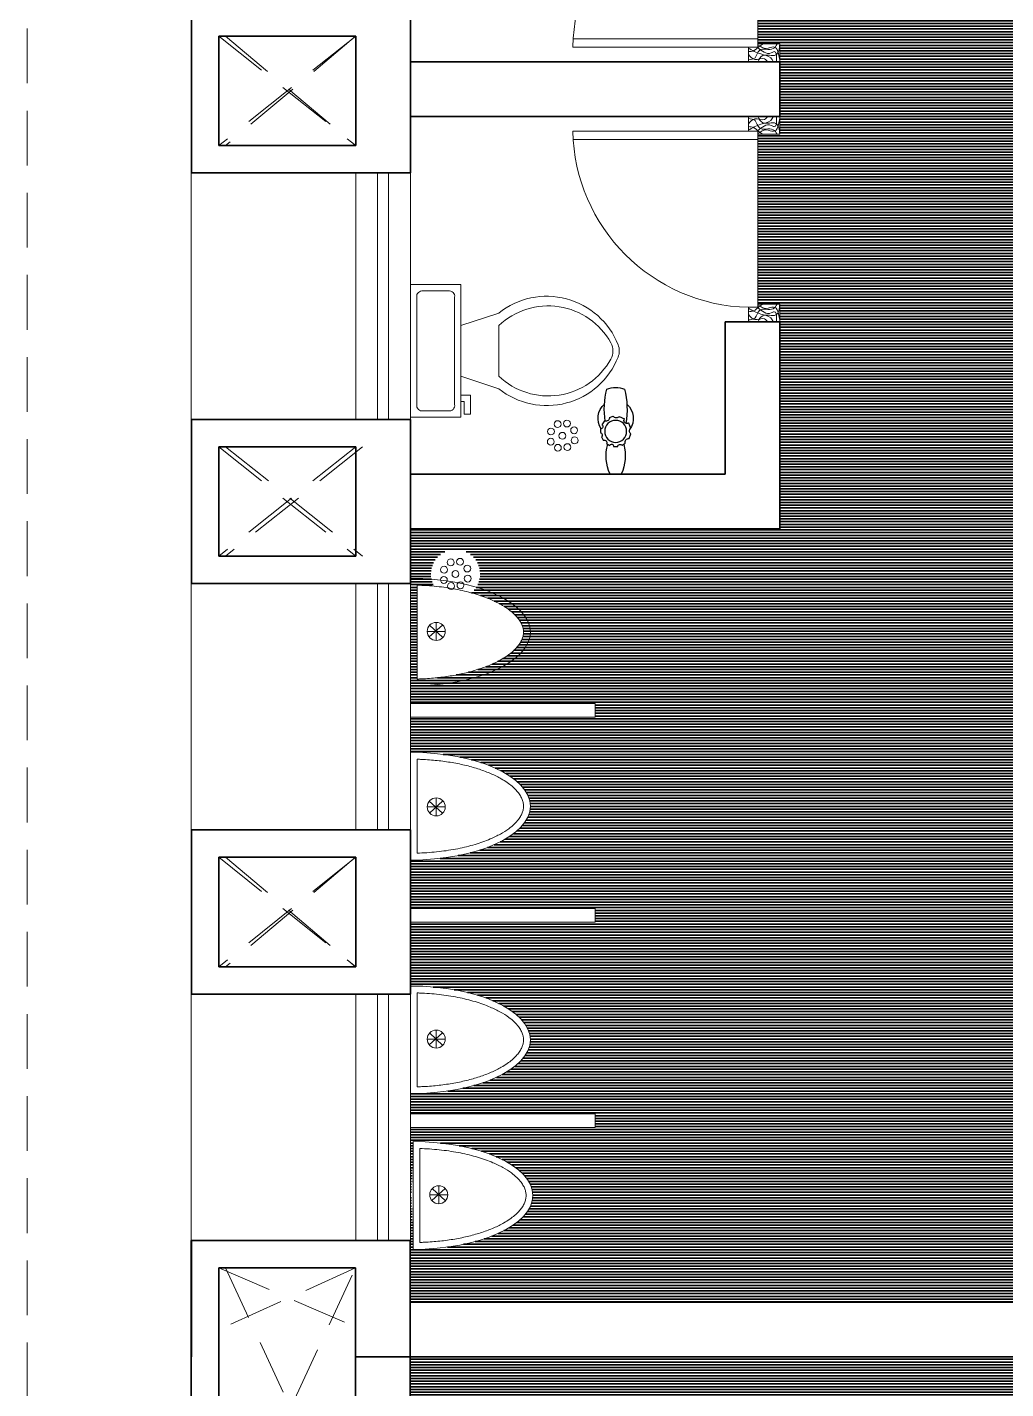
# Model space of a CAD drawing. Header units: millimetres. Extents: x -3092155 to 1661152, y -7085746 to -5505561.
# Drawn here: x -458014 to -454438, y -5524078 to -5519104 of the extents above; entities that cross this region are included whole.
import ezdxf

# ---------------------------------------------------------------- set-up
doc = ezdxf.new("R2010")
doc.units = ezdxf.units.MM
doc.header["$LTSCALE"] = 2
doc.header["$MEASUREMENT"] = 0
doc.linetypes.add('DASHED2', pattern=[0.375, 0.25, -0.125])
for name, color, linetype, lineweight in [('DOOR', 27, 'Continuous', 5), ('DUCT', 37, 'Continuous', 35), ('FIXTURE', 252, 'Continuous', 0), ('glass', 5, 'Continuous', 15), ('SILL', 74, 'Continuous', 20), ('tap', 97, 'Continuous', 25), ('WAll', 250, 'Continuous', 35)]:
    doc.layers.add(name, color=color, linetype=linetype, lineweight=lineweight)
doc.layers.add('DOT', color=7, linetype='DASHED2', lineweight=0, true_color=0x89067c)
doc.layers.add('partation wall', color=7, linetype='Continuous', lineweight=20, true_color=0x525023)
pattern_1 = [(0, (0, 0), (0, 10), [])]

# ---------------------------------------------------------------- blocks, each defined once
blk = doc.blocks.new('14')
at = {"layer": 'FIXTURE', "ltscale": 15000}
for centre in [(-56.98899096832612, 27.93758214637637), (-38.20844072954995, 36.0154674127698), (-20.2151071971748, 27.0380796417594), (-64.68213853077668, 9.495943598449239), (-38.12322247237899, 9.495943598449236), (-12.13889834866859, 9.495943598449236), (-56.95706919417716, -7.848507821559906), (-38.20844072954996, -15.28902206820631), (-18.61901848972775, -8.359989639371632)]:
    blk.add_circle(centre, 6.965944811660197, dxfattribs=at)
blk = doc.blocks.new('Toilet - top')
for p, q in [((9.750000020786107, -4.499999875283331), (9.750000020786107, -1.499999958427777)), ((-4.874999573884722, -6.374999823318057), (-3.374999615456943, -6.374999823318057)), ((-4.874999573884722, -7.124999802531942), (-4.874999573884722, -6.374999823318057)), ((-3.374999615456943, -6.374999823318057), (-3.374999615456943, -5.999999833711112)), ((-2.624999636243054, -5.999999833711112), (-2.624999636243054, -7.124999802531942)), ((-0.3749996986013899, -5.999999833711112), (-1.874999657029167, -10.49999970899444)), ((5.625000135109722, -5.999999833711112), (7.125000093537498, -10.49999970899444)), ((-2.624999636243054, -7.124999802531942), (-4.874999573884722, -7.124999802531942)), ((5.625000135109722, -10.49999970899444), (-0.3749996986013899, -10.49999970899444))]:
    blk.add_line(p, q)
blk.add_lwpolyline([(10.5, -5.999999833711112), (10.5, 0), (-5.249999563491668, 0), (-5.249999563491668, -5.999999833711112)], close=True)
for points in [[(-4.499999584277778, -1.499999958427777), (-4.499999584277778, -4.499999875283331)], [(9.00000004157222, -0.7499999792138891), (-3.74999960506389, -0.7499999792138891)], [(-3.74999960506389, -5.249999854497221), (9.00000004157222, -5.249999854497221)]]:
    blk.add_lwpolyline(points)
for centre, radius, start, end in [((-3.843749602465627, -1.406249961026039), 0.6629126066274994, 81.86989999999999, 188.1301), ((9.093750038973957, -1.406249961026039), 0.6629126066274994, 351.8699, 98.13009999999998), ((-3.843749602465627, -4.593749872685068), 0.6629126066274994, 171.869898, 278.1301), ((9.093750038973957, -4.593749872685068), 0.6629126066274994, 261.8699, 8.130099999999992), ((5.264671971487866, -16.1853708193428), 9.126764785180747, 141.4691096810948, 248.2605552621038), ((5.774968316447487, -16.3630565146643), 8.496884113945722, 136.3677254423718, 240.9979693939525), ((-0.0146246611728551, -16.18535307943234), 9.126775425236774, 291.7392742039648, 38.53070636800451), ((-0.5249176984752985, -16.36303902073235), 8.496889430624533, 299.0017969815357, 43.63209216694732), ((2.625015013218892, -22.04524776254743), 2, 240.9979693939525, 299.0017969815356), ((2.625015773947752, -22.80526443344873), 2, 248.2605552621038, 291.7392742039647)]:
    blk.add_arc(centre, radius, start, end)
blk = doc.blocks.new('uri')
at = {"layer": 'FIXTURE', "ltscale": 100}
for p, q in [((1256512.1307927, -5187048.670860922), (1256512.1307927, -5186705.829088659)), ((1256537.1307927, -5187074), (1256537.1307927, -5186680.5)), ((1256476, -5186874.5), (1256410, -5186874.5)), ((1256466.924981308, -5186851.771267757), (1256419.075018691, -5186897.228732243)), ((1256419.371995392, -5186851.462695507), (1256468.819999245, -5186895.050611645)), ((1256443, -5186841.5), (1256443, -5186907.5))]:
    blk.add_line(p, q, dxfattribs=at)
blk.add_circle((1256443, -5186874.5), 33, dxfattribs=at)
blk.add_ellipse((1256537.1307927, -5186877.25), major_axis=(438.1307926999871, 0), ratio=0.4490668158417386, start_param=1.570796326794896, end_param=4.712388980384689, dxfattribs=at)
blk.add_open_spline([(1256512.1307927, -5186705.829088659), (1256509.462153101, -5186705.899346447), (1256506.795076935, -5186705.980872679), (1256479.975900858, -5186706.914725764), (1256455.991932373, -5186708.681622096), (1256409.102708646, -5186714.005878061), (1256386.198023041, -5186717.563336078), (1256342.181324756, -5186726.341856135), (1256321.069873163, -5186731.563185358), (1256281.31122138, -5186743.471866334), (1256262.664729696, -5186750.159842574), (1256232.260891801, -5186763.09801419), (1256219.894129505, -5186769.112861536), (1256197.266261198, -5186781.679519107), (1256187.006121485, -5186788.231664661), (1256170.375013156, -5186800.477788843), (1256163.638129791, -5186806.12196245), (1256151.798513819, -5186817.463990069), (1256146.696875699, -5186823.160748863), (1256138.854606354, -5186833.473922943), (1256135.858309531, -5186838.1068847), (1256130.920994688, -5186847.224871634), (1256128.979053686, -5186851.708605828), (1256126.054501476, -5186860.516795905), (1256125.06976132, -5186864.841208931), (1256123.972146006, -5186873.405928587), (1256123.857725476, -5186877.648505372), (1256124.485584546, -5186886.179589845), (1256125.228819802, -5186890.470789989), (1256127.64288249, -5186899.199593076), (1256129.31593739, -5186903.637769016), (1256133.691382044, -5186912.675002077), (1256136.395070397, -5186917.272925477), (1256142.904475662, -5186926.57059756), (1256146.710279436, -5186931.269125482), (1256155.447312883, -5186940.676396798), (1256160.378143055, -5186945.384476802), (1256171.346839866, -5186954.716451919), (1256177.384308736, -5186959.340124576), (1256190.519562772, -5186968.418661296), (1256197.617081094, -5186972.873509474), (1256216.507194617, -5186983.653492039), (1256228.90347408, -5186989.831669117), (1256255.640543949, -5187001.46181963), (1256269.980843563, -5187006.914166129), (1256300.309873899, -5187016.946060051), (1256316.2983538, -5187021.525842434), (1256349.602049261, -5187029.700617626), (1256366.917082601, -5187033.29573578), (1256402.532542011, -5187039.418544433), (1256420.83279631, -5187041.94629586), (1256458.062845089, -5187045.878456199), (1256476.992462889, -5187047.282891889), (1256501.404067447, -5187048.342714779), (1256506.764269349, -5187048.529536768), (1256512.1307927, -5187048.670860922)], degree=3, knots=[1.629393126829684, 1.629393126829684, 1.629393126829684, 1.629393126829684, 1.648180838332605, 1.648180838332605, 1.818462084621, 1.818462084621, 1.988743330909393, 1.988743330909393, 2.159024577197786, 2.159024577197786, 2.329305823486181, 2.329305823486181, 2.461628538329683, 2.461628538329683, 2.593951253173184, 2.593951253173184, 2.703241405611338, 2.703241405611338, 2.812531558049494, 2.812531558049494, 2.903056276689524, 2.903056276689524, 2.993580995329555, 2.993580995329555, 3.084105713969587, 3.084105713969587, 3.174630432609618, 3.174630432609618, 3.26515515124965, 3.26515515124965, 3.355679869889681, 3.355679869889681, 3.446204588529713, 3.446204588529713, 3.536729307169743, 3.536729307169743, 3.627254025809773, 3.627254025809773, 3.717778744449806, 3.717778744449806, 3.808303463089838, 3.808303463089838, 3.942921364457892, 3.942921364457892, 4.077539265825948, 4.077539265825948, 4.212157167194007, 4.212157167194007, 4.34677506856206, 4.34677506856206, 4.481392969930118, 4.481392969930118, 4.616010871298175, 4.616010871298175, 4.653792164885234, 4.653792164885234, 4.653792164885234, 4.653792164885234], dxfattribs=at)
blk = doc.blocks.new('A$C3DC14F32')
at = {"layer": 'DOOR', "ltscale": 100}
for p, q in [((52.99949478264897, 114.9996921028942), (52.99949478264899, 756.7428243851377)), ((83.99949478264897, 79.99969210289419), (83.99949478264898, 755.4110343496443)), ((-0.0005052173510194, -0.000307897105813), (-0.0005052173510194, 114.9996921028942)), ((52.99949478264897, 114.9996921028942), (-0.0005052173510194, 114.9996921028942)), ((52.99949478264897, 79.99969210289419), (52.99949478264897, 114.9996921028942)), ((696.999494782649, 114.9996921028942), (696.999494782649, 79.99969210289419)), ((696.999494782649, 114.9996921028942), (749.999494782649, 114.9996921028942)), ((749.999494782649, 114.9996921028942), (749.999494782649, -0.000307897105813)), ((52.99949478264897, 79.99969210289419), (696.999494782649, 79.99969210289419)), ((64.99949478264897, -0.0003078980371356), (64.99949478264897, 79.99969210289419)), ((684.9994947826488, 79.99969210289419), (684.9994947826488, -0.0003078980371356)), ((64.99949478264897, -0.0003078980371356), (-0.0005052173510194, -0.000307897105813)), ((684.9994947826488, -0.0003078980371356), (749.9994947826491, -0.0003078980371356))]:
    blk.add_line(p, q, dxfattribs=at)
blk.add_arc((40.31417776597399, 100.008927482144), 656.8563987731303, 1.307716759455737, 88.89342584686472, dxfattribs=at)
for points in [[(49.99949478264897, 114.9996921028942), (28.5, 70), (14.5, 33.5), (-0.0005052173510194, 24)], [(26.49949478264898, 114.9996921028942), (8, 91.5), (10.5, 56), (-0.0005052173510194, 44.5)], [(7.000000000465661, 114.9996921028942), (15, 90.5), (41.5, 75), (48, 24.5), (64.99949478264897, 10)], [(37.00000000046565, 114.9996921028942), (40, 96), (56, 76), (64.99949478264897, 61)], [(742.9989895648323, 114.9996921028942), (734.998989565298, 90.5), (708.4989895652977, 75), (701.998989565298, 24.5), (684.9994947826488, 10)], [(712.9989895648323, 114.9996921028942), (709.998989565298, 96), (693.9989895652977, 76), (684.9994947826488, 61)], [(699.999494782649, 114.9996921028942), (721.4989895652977, 70), (735.498989565298, 33.5), (749.999494782649, 24)], [(723.499494782649, 114.9996921028942), (741.9989895652977, 91.5), (739.498989565298, 56), (749.999494782649, 44.5)], [(52.99949478264897, 82), (32.5, 31.5), (37, 21), (-0.0005052173510194, 12)], [(-0.0005052173510194, 81), (22.5, 62.5), (25, 15), (64.99949478264897, -0.0003078980371356)], [(62, 79.99969210289419), (49, 49), (54, 23.5), (4, -0.000307897105813)], [(749.999494782649, 81), (727.4989895652978, 62.5), (724.9989895652977, 15), (684.9994947826488, -0.0003078980371356)], [(687.9989895652977, 79.99969210289419), (700.9989895652977, 49), (695.9989895652977, 23.5), (745.9989895652977, -0.000307897105813)], [(696.999494782649, 82), (717.4989895652977, 31.5), (712.9989895652977, 21), (749.999494782649, 12)]]:
    blk.add_spline(points, degree=3, dxfattribs=at)
blk = doc.blocks.new('ryr')
at = {"layer": 'tap', "ltscale": 100}
for p, q in [((1982569.018644572, -4956357.754817451), (1982576.059878631, -4956352.883035951)), ((1982583.737675077, -4956350.44548549), (1982590.202268639, -4956350.139865152)), ((1982598.167661398, -4956351.876693387), (1982604.579008114, -4956355.304493397)), ((1982562.6397905, -4956366.830942098), (1982560.619417549, -4956373.748985207)), ((1982561.079463562, -4956384.703346794), (1982565.096674409, -4956394.370811427)), ((1982610.690104417, -4956361.283024868), (1982614.049456018, -4956367.114631121)), ((1982616.002023037, -4956374.114746697), (1982616.037314679, -4956381.777848398)), ((1982666.278792854, -4956367.768315107), (1982666.287072216, -4956388.375991837)), ((1982572.831709136, -4956401.424545053), (1982582.244357445, -4956405.415036406)), ((1982601.526662083, -4956402.744159232), (1982592.781080879, -4956405.710433228)), ((1982613.723516514, -4956389.770130052), (1982610.08629866, -4956395.641961147))]:
    blk.add_line(p, q, dxfattribs=at)
blk.add_circle((1982588.283364309, -4956378.074034302), 20, dxfattribs=at)
for centre, radius, start, end in [((1982547.685375614, -4956509.021082662), 151.7093994229934, 81.76230417884105, 103.9834318662461), ((1982564.445824714, -4956380.45154472), 34.64069505713051, 56.55277587514192, 138.7143302402152), ((1982563.234411473, -4956360.46920614), 6.389464648687468, 264.6601720458993, 25.13943216500143), ((1982579.446505095, -4956350.239695132), 4.296101661263567, 217.9728670969993, 357.2543869593875), ((1982594.646703805, -4956348.890665844), 4.616654942065941, 195.6991030066236, 319.6996369507292), ((1982608.779900129, -4956357.123019014), 4.577611728740137, 156.5926791675466, 294.6637864751611), ((1982556.196415525, -4956378.074034302), 48.00995838109209, 160.1952473060995, 199.8047526939004), ((1982556.944758322, -4956379.390149402), 6.732447841380619, 307.8898860605086, 56.91974426233791), ((1982615.41065981, -4956370.507321732), 3.655574557478431, 111.8614756836552, 279.3096630897456), ((1982633.110303181, -4956440.782698616), 80.1950678442886, 65.5624695641667, 105.3326518006847), ((1982616.778405089, -4956386.323464932), 4.605631841286484, 99.25969699666588, 228.4484114278765), ((1982547.685375614, -4956247.126985941), 151.7093994229934, 256.0165681337539, 279.8379305379639), ((1982564.443915571, -4956375.699608197), 34.64069505713051, 221.3317081846367, 306.2699323172791), ((1982568.619799926, -4956398.275333967), 5.259059769223807, 323.2148265677761, 132.0605413497072), ((1982587.381802387, -4956410.234905004), 7.044464055513258, 39.96174969293975, 136.8267596166059), ((1982588.283364309, -4956378.074034302), 28, 279.2436243042187, 279.2438643274891), ((1982607.803097933, -4956401.599361283), 6.379985056878329, 69.03030871157539, 190.3369005336596), ((1982633.110303181, -4956315.365369986), 80.1950678442886, 254.6673482038987, 294.4375304516508)]:
    blk.add_arc(centre, radius, start, end, dxfattribs=at)

msp = doc.modelspace()

# ---------------------------------------------------------------- hatches: boundary and pattern name
at = {"layer": 'WAll', "ltscale": 100, "true_color": 0xf8dfe3, "transparency": 33554585}
h = msp.add_hatch(dxfattribs=at)
h.set_pattern_fill('_USER', color=254, scale=10, pattern_type=0)
h.set_pattern_definition(pattern_1)
edge = h.paths.add_edge_path()
edge.add_line((-451213.5517547432, -5516392.470328278), (-451888.551754746, -5516392.470328277))
edge.add_line((-451888.551754746, -5516392.470328277), (-452538.5517547451, -5516392.470328277))
edge.add_line((-452538.5517547451, -5516392.470328277), (-452538.5517547451, -5515408.241675545))
edge.add_ellipse((-452592.2759745941, -5514809.440035895), major_axis=(-214.5024075598388, 561.305066925244), ratio=0.9999999999994932, start_angle=164.5469100074686, end_angle=243.1844902907699, ccw=False)
edge.add_line((-452538.5319437776, -5515408.238048099), (-452534.5654156642, -5514811.219876856))
edge.add_line((-452534.5654156642, -5514811.219876856), (-452538.551754746, -5514811.219876856))
edge.add_line((-452538.551754746, -5514811.219876856), (-453438.551754746, -5514811.219876856))
edge.add_line((-453438.551754746, -5514811.219876856), (-454038.5517547451, -5514811.219876852))
edge.add_line((-454038.5517547451, -5514811.219876852), (-455113.5517547511, -5514811.219876857))
edge.add_line((-455113.5517547511, -5514811.219876857), (-455263.5517547511, -5514811.219876857))
edge.add_line((-455263.5517547511, -5514811.219876857), (-455263.5517547511, -5515467.469989684))
edge.add_line((-455263.5517547511, -5515467.469989684), (-455262.8307561762, -5515467.469996019))
edge.add_spline(control_points=[(-455270.0323740368, -5515502.161431476), (-455267.2238823939, -5515493.321050787), (-455265.3845413607, -5515482.395772873), (-455263.5452003276, -5515471.47049496)], knot_values=[90.3184511734665, 90.3184511734665, 90.3184511734665, 90.3184511734665, 114.8480644490307, 114.8480644490307, 114.8480644490307, 114.8480644490307], degree=3, periodic=0)
edge.add_line((-455263.5452003266, -5515471.470494955), (-455263.5457362741, -5515532.469989739))
edge.add_line((-455263.5457362741, -5515532.469989739), (-455343.5457362719, -5515532.469286852))
edge.add_line((-455343.5457362719, -5515532.469286852), (-455343.5511836522, -5516152.469286828))
edge.add_line((-455343.5511836522, -5516152.469286828), (-455263.5511836543, -5516152.469989716))
edge.add_line((-455263.5511836543, -5516152.469989716), (-455263.5517547516, -5516217.469989713))
edge.add_line((-455263.5517547516, -5516217.469989713), (-455263.5517547523, -5516417.469989711))
edge.add_line((-455263.5517547523, -5516417.469989711), (-455263.5511836534, -5516482.469989712))
edge.add_line((-455263.5511836534, -5516482.469989712), (-455343.5511836513, -5516482.4706926))
edge.add_line((-455343.5511836513, -5516482.4706926), (-455343.545736271, -5517102.470692577))
edge.add_line((-455343.545736271, -5517102.470692577), (-455263.5457362732, -5517102.469989689))
edge.add_line((-455263.5457362732, -5517102.469989689), (-455263.5451651769, -5517167.469989686))
edge.add_line((-455263.5451651769, -5517167.469989686), (-455263.5517547511, -5518479.970215395))
edge.add_line((-455263.5517547511, -5518479.970215395), (-455262.8307561744, -5518479.97022173))
edge.add_spline(control_points=[(-455270.0323740349, -5518514.661657186), (-455267.223882392, -5518505.821276499), (-455265.3845413589, -5518494.895998584), (-455263.5452003257, -5518483.97072067)], knot_values=[90.3184511734665, 90.3184511734665, 90.3184511734665, 90.3184511734665, 114.8480644490307, 114.8480644490307, 114.8480644490307, 114.8480644490307], degree=3, periodic=0)
edge.add_line((-455263.5452003247, -5518483.970720666), (-455263.5457362722, -5518544.97021545))
edge.add_line((-455263.5457362722, -5518544.97021545), (-455343.5457362701, -5518544.969512562))
edge.add_line((-455343.5457362701, -5518544.969512562), (-455343.5511836503, -5519164.969512539))
edge.add_line((-455343.5511836503, -5519164.969512539), (-455263.5511836525, -5519164.970215427))
edge.add_line((-455263.5511836525, -5519164.970215427), (-455263.5517547497, -5519229.970215424))
edge.add_line((-455263.5517547497, -5519229.970215424), (-455263.5517547511, -5519429.970215419))
edge.add_line((-455263.5517547511, -5519429.970215419), (-455263.5511836525, -5519494.97021542))
edge.add_line((-455263.5511836525, -5519494.97021542), (-455343.5511836503, -5519494.970918308))
edge.add_line((-455343.5511836503, -5519494.970918308), (-455343.5457362701, -5520114.970918285))
edge.add_line((-455343.5457362701, -5520114.970918285), (-455263.5457362722, -5520114.970215397))
edge.add_line((-455263.5457362722, -5520114.970215397), (-455263.5451651759, -5520179.970215394))
edge.add_line((-455263.5451651759, -5520179.970215394), (-455263.5517547511, -5520936.220328277))
edge.add_line((-455263.5517547511, -5520936.220328277), (-456613.5517547523, -5520936.220328277))
edge.add_line((-456613.5517547523, -5520936.220328277), (-456613.5517547523, -5521136.220328277))
edge.add_line((-456613.5517547523, -5521136.220328277), (-456613.5517547523, -5521573.670328274))
edge.add_line((-456613.5517547523, -5521573.670328274), (-455938.5517547483, -5521573.670328274))
edge.add_line((-455938.5517547483, -5521573.670328274), (-455938.5517547483, -5521623.670328274))
edge.add_line((-455938.5517547483, -5521623.670328274), (-456613.5517547523, -5521623.670328274))
edge.add_line((-456613.5517547523, -5521623.670328274), (-456613.5517547523, -5521752.605965219))
edge.add_ellipse((-456613.5517547402, -5521949.355965219), major_axis=(438.130792699987, 8.515083419788391e-11), ratio=0.4490668158417386, start_angle=269.999999999995, end_angle=449.999999999995, ccw=False)
edge.add_line((-456613.5517547523, -5522146.10596522), (-456613.5517547523, -5522323.670328273))
edge.add_line((-456613.5517547523, -5522323.670328273), (-455938.5517547483, -5522323.670328273))
edge.add_line((-455938.5517547483, -5522323.670328273), (-455938.5517547483, -5522373.670328273))
edge.add_line((-455938.5517547483, -5522373.670328273), (-456613.5517547523, -5522373.670328273))
edge.add_line((-456613.5517547523, -5522373.670328273), (-456613.5517547523, -5522606.384058201))
edge.add_ellipse((-456613.5517547409, -5522803.134058201), major_axis=(-438.130792699987, 8.515083419788391e-11), ratio=0.4490668158417386, start_angle=90.00000000000489, end_angle=270.000000000005, ccw=False)
edge.add_line((-456613.5517547523, -5522999.884058201), (-456613.5517547523, -5523073.670328275))
edge.add_line((-456613.5517547523, -5523073.670328275), (-455938.5517547483, -5523073.670328275))
edge.add_line((-455938.5517547483, -5523073.670328275), (-455938.5517547483, -5523123.670328274))
edge.add_line((-455938.5517547483, -5523123.670328274), (-456613.5517547523, -5523123.670328274))
edge.add_line((-456613.5517547523, -5523123.670328274), (-456613.5517547523, -5523174.419627686))
edge.add_ellipse((-456604.0607911001, -5523371.542511092), major_axis=(-438.130792699987, 8.515083419788391e-11), ratio=0.4490668158417386, start_angle=90.00000000000497, end_angle=270.000000000005)
edge.add_line((-456613.9400910932, -5523568.680651555), (-456613.9400910932, -5523761.218916334))
edge.add_line((-456613.9400910932, -5523761.218916334), (-453613.5517547474, -5523761.218916331))
edge.add_line((-453613.5517547474, -5523761.218916331), (-453613.5517043913, -5523637.282243518))
edge.add_ellipse((-453613.5517547433, -5523440.53224154), major_axis=(-438.130792699987, 8.515083419788391e-11), ratio=0.4490668158417386, start_angle=-89.99999999999501, end_angle=90.00000000000497)
edge.add_line((-453613.5515445101, -5523243.78223328), (-453613.5515084253, -5523154.970328272))
edge.add_line((-453613.5515084253, -5523154.970328272), (-454363.551754746, -5523154.970328272))
edge.add_line((-454363.551754746, -5523154.970328272), (-454363.5517547474, -5523104.970328273))
edge.add_line((-454363.5517547474, -5523104.970328273), (-453613.55148811, -5523104.970328273))
edge.add_line((-453613.55148811, -5523104.970328273), (-453613.55141872, -5522934.18732882))
edge.add_ellipse((-453613.551754744, -5522737.437315619), major_axis=(438.130792699987, 8.515083419788391e-11), ratio=0.4490668158417386, start_angle=89.999999999995, end_angle=269.999999999995, ccw=False)
edge.add_line((-453613.5512588388, -5522540.687296135), (-453613.5512036962, -5522404.970328274))
edge.add_line((-453613.5512036962, -5522404.970328274), (-454363.551754746, -5522404.970328274))
edge.add_line((-454363.551754746, -5522404.970328274), (-454363.551754746, -5522354.970328274))
edge.add_line((-454363.551754746, -5522354.970328274), (-453613.5511833809, -5522354.970328274))
edge.add_line((-453613.5511833809, -5522354.970328274), (-453613.5510985182, -5522146.105991001))
edge.add_ellipse((-453613.5517547433, -5521949.355965219), major_axis=(-438.130792699987, 8.515083419788391e-11), ratio=0.4490668158417386, start_angle=-89.99999999999501, end_angle=90.00000000000497)
edge.add_line((-453613.5509386371, -5521752.605933156), (-453613.5508989671, -5521654.970328272))
edge.add_line((-453613.5508989671, -5521654.970328272), (-454363.551754746, -5521654.970328272))
edge.add_line((-454363.551754746, -5521654.970328272), (-454363.551754746, -5521604.970328272))
edge.add_line((-454363.551754746, -5521604.970328272), (-453613.5508786519, -5521604.970328272))
edge.add_line((-453613.5508786519, -5521604.970328272), (-453613.5505942381, -5520904.970328273))
edge.add_line((-453613.5505942381, -5520904.970328273), (-454363.551754746, -5520904.970328273))
edge.add_line((-454363.551754746, -5520904.970328273), (-454363.551754746, -5520854.970328273))
edge.add_line((-454363.551754746, -5520854.970328273), (-453613.5505739228, -5520854.970328273))
edge.add_line((-453613.5505739228, -5520854.970328273), (-453613.5503722275, -5520358.557293562))
edge.add_spline(control_points=[(-453605.3838760343, -5520319.589805946), (-453608.7540660057, -5520330.198262772), (-453610.9612752454, -5520343.308596268), (-453613.1684844851, -5520356.418929765)], knot_values=[90.31845117357966, 90.31845117357966, 90.31845117357966, 90.31845117357966, 114.8480644490307, 114.8480644490307, 114.8480644490307, 114.8480644490307], degree=3, periodic=0)
edge.add_line((-453613.1684844862, -5520356.418929771), (-453613.1678413493, -5520283.219536032))
edge.add_line((-453613.1678413493, -5520283.219536032), (-453517.1678413555, -5520283.220379497))
edge.add_line((-453517.1678413555, -5520283.220379497), (-453517.1613044993, -5519539.220379554))
edge.add_line((-453517.1613044993, -5519539.220379554), (-453613.161304493, -5519539.219536088))
edge.add_line((-453613.161304493, -5519539.219536088), (-453613.1606191763, -5519461.219536094))
edge.add_line((-453613.1606191763, -5519461.219536094), (-453614.0179086343, -5519461.219536094))
edge.add_spline(control_points=[(-453613.1606613549, -5519466.020142355), (-453610.9536824928, -5519479.130514636), (-453608.7467036308, -5519492.240886916), (-453605.3767000738, -5519502.849402962)], knot_values=[90.31845117338801, 90.31845117338801, 90.31845117338801, 90.31845117338801, 114.8480644490307, 114.8480644490307, 114.8480644490307, 114.8480644490307], degree=3, periodic=0)
edge.add_line((-453613.551754746, -5519463.830009558), (-453613.5517547474, -5519261.219536096))
edge.add_line((-453613.5517547474, -5519261.219536096), (-451213.551754745, -5519261.219536097))
edge.add_line((-451213.551754745, -5519261.219536097), (-451213.5517547432, -5516392.470328278))
edge = h.paths.add_edge_path(flags=16)
edge.add_arc((-453778.5466104671, -5521069.969386831), 90, -11.731870557288573, 0, ccw=False)
edge.add_spline(control_points=[(-453690.4267231137, -5521088.26926259), (-453675.9208026839, -5521087.076476623), (-453661.2682287418, -5521086.220419096), (-453643.8874705089, -5521085.615215019), (-453641.2203943431, -5521085.533688787), (-453638.551754744, -5521085.463431)], knot_values=[1.629393126829684, 1.629393126829684, 1.629393126829684, 1.629393126829684, 1.733135721077058, 1.733135721077058, 1.751923432579979, 1.751923432579979, 1.751923432579979, 1.751923432579979], degree=3, periodic=0)
edge.add_line((-453638.551754744, -5521085.463431), (-453638.551754744, -5521428.305203263))
edge.add_spline(control_points=[(-453638.551754744, -5521428.305203263), (-453643.9182780948, -5521428.163879109), (-453649.2784799971, -5521427.97705712), (-453673.690084555, -5521426.91723423), (-453692.619702355, -5521425.512798539), (-453729.8497511339, -5521421.580638201), (-453748.150005433, -5521419.052886774), (-453783.765464843, -5521412.930078121), (-453801.0804981831, -5521409.334959967), (-453834.3841936439, -5521401.160184775), (-453850.372673545, -5521396.580402392), (-453880.7017038811, -5521386.54850847), (-453895.0420034949, -5521381.096161971), (-453921.7790733641, -5521369.466011458), (-453934.1753528269, -5521363.28783438), (-453953.0654663499, -5521352.507851815), (-453960.162984672, -5521348.053003637), (-453973.2982387082, -5521338.974466917), (-453979.3357075781, -5521334.350794259), (-453990.3044043891, -5521325.018819143), (-453995.2352345611, -5521320.310739139), (-454003.9722680082, -5521310.903467823), (-454007.7780717821, -5521306.204939901), (-454014.2874770469, -5521296.907267817), (-454016.9911654, -5521292.309344417), (-454021.3666100539, -5521283.272111357), (-454023.0396649539, -5521278.833935417), (-454025.4537276421, -5521270.105132329), (-454026.1969628981, -5521265.813932186), (-454026.8248219681, -5521257.282847713), (-454026.7104014382, -5521253.040270927), (-454025.612786124, -5521244.475551272), (-454024.628045968, -5521240.151138246), (-454021.7034937581, -5521231.342948169), (-454019.761552756, -5521226.859213974), (-454014.8242379131, -5521217.741227041), (-454011.8279410899, -5521213.108265284), (-454003.9856717449, -5521202.795091203), (-453998.884033625, -5521197.09833241), (-453987.044417653, -5521185.756304791), (-453980.3075342881, -5521180.112131184), (-453963.676425959, -5521167.866007002), (-453953.4162862462, -5521161.313861447), (-453930.7884179391, -5521148.747203877), (-453918.421655643, -5521142.732356531), (-453889.3964081294, -5521130.380835817), (-453872.366323625, -5521124.187859098), (-453854.273315608, -5521118.605444735)], knot_values=[2.172745440715508, 2.172745440715508, 2.172745440715508, 2.172745440715508, 2.210526734302566, 2.210526734302566, 2.345144635670623, 2.345144635670623, 2.479762537038681, 2.479762537038681, 2.614380438406735, 2.614380438406735, 2.748998339774793, 2.748998339774793, 2.883616241142849, 2.883616241142849, 3.018234142510903, 3.018234142510903, 3.108758861150935, 3.108758861150935, 3.199283579790968, 3.199283579790968, 3.289808298430998, 3.289808298430998, 3.380333017071028, 3.380333017071028, 3.47085773571106, 3.47085773571106, 3.561382454351091, 3.561382454351091, 3.651907172991123, 3.651907172991123, 3.742431891631154, 3.742431891631154, 3.832956610271186, 3.832956610271186, 3.923481328911217, 3.923481328911217, 4.014006047551247, 4.014006047551247, 4.123296199989403, 4.123296199989403, 4.232586352427557, 4.232586352427557, 4.364909067271058, 4.364909067271058, 4.49723178211456, 4.49723178211456, 4.653792164885234, 4.653792164885234, 4.653792164885234, 4.653792164885234], degree=3, periodic=0)
edge.add_arc((-453778.5466104671, -5521069.969386831), 90, 180, 212.7109165415919, ccw=False)
edge.add_arc((-453778.5466104671, -5521069.969386831), 90, 0, 180, ccw=False)
h.paths.add_polyline_path([(-453701.4037533243, -5521069.969386831, -1), (-453855.68946761, -5521069.969386831, -1)], flags=0)
h.paths.add_polyline_path([(-453749.3420432089, -5521025.326083656, -1.362242560660526), (-453783.4774609104, -5521026.660839181, -1.031348800654488), (-453808.5309836502, -5521027.434300624, -1.362242560660526), (-453774.3955659486, -5521026.099545099, -1.031348800654488)], flags=0)
h.paths.add_polyline_path([(-453807.8034589118, -5521054.366620097, -1), (-453832.8808602337, -5521054.366620097, -1)], flags=0)
h.paths.add_polyline_path([(-453723.086448128, -5521049.908724577, -1), (-453748.16384945, -5521049.908724577, -1)], flags=0)
h.paths.add_polyline_path([(-453766.0615568682, -5521070.113092654, -1), (-453791.1389581902, -5521070.113092654, -1)], flags=0)
h.paths.add_polyline_path([(-453721.2873290016, -5521086.664102072, -1), (-453746.3647303235, -5521086.664102072, -1)], flags=0)
h.paths.add_polyline_path([(-453808.4508865005, -5521091.762787933, -0.3206569702544718), (-453804.504255357, -5521105.801638082, -1.290558377308122), (-453772.7963271182, -5521112.284391875, -1.037790150873015), (-453747.7533990436, -5521111.355246541, -1.385290157505288), (-453782.4538235269, -5521113.002006602, -1.037790150873015), (-453807.4967516015, -5521113.931151936, -0.3206569702544718), (-453811.443382745, -5521099.892301787, -0.6974955149400841), (-453833.5282878224, -5521091.762787933, -1)], flags=0)
h.paths.add_polyline_path([(-453674.682547444, -5521254.134342341, -1), (-453740.682547444, -5521254.134342341, -1)], flags=0)
h.paths.add_polyline_path([(-453707.682547444, -5521251.924885347), (-453705.1760445496, -5521254.134342341), (-453707.682547444, -5521254.134342341)], flags=0)
edge = h.paths.add_edge_path(flags=16)
edge.add_arc((-456448.9053287394, -5521101.185081465), 90.00000000000001, -49.8409001360518, 0, ccw=False)
edge.add_spline(control_points=[(-456390.8632223145, -5521169.968174459), (-456386.3890950479, -5521171.202314312), (-456381.9706791625, -5521172.472745046), (-456357.7321834209, -5521179.732762682), (-456339.0856917369, -5521186.420738922), (-456308.6818538419, -5521199.358910538), (-456296.3150915458, -5521205.373757885), (-456273.6872232388, -5521217.940415455), (-456263.4270835259, -5521224.49256101), (-456246.7959751968, -5521236.738685192), (-456240.0590918319, -5521242.382858799), (-456228.2194758599, -5521253.724886417), (-456223.11783774, -5521259.421645211), (-456215.275568395, -5521269.734819291), (-456212.2792715718, -5521274.367781049), (-456207.341956729, -5521283.485767982), (-456205.4000157268, -5521287.969502176), (-456202.4754635169, -5521296.777692254), (-456201.4907233609, -5521301.102105279), (-456200.3931080467, -5521309.666824935), (-456200.2786875168, -5521313.90940172), (-456200.9065465868, -5521322.440486194), (-456201.6497818428, -5521326.731686337), (-456204.063844531, -5521335.460489425), (-456205.736899431, -5521339.898665365), (-456210.1123440849, -5521348.935898425), (-456212.816032438, -5521353.533821825), (-456219.3254377028, -5521362.831493909), (-456223.1312414767, -5521367.53002183), (-456231.8682749238, -5521376.937293147), (-456236.7991050958, -5521381.645373151), (-456247.7678019068, -5521390.977348267), (-456253.8052707767, -5521395.601020925), (-456266.9405248129, -5521404.679557645), (-456274.038043135, -5521409.134405822), (-456292.928156658, -5521419.914388387), (-456305.3244361208, -5521426.092565466), (-456332.06150599, -5521437.722715979), (-456346.4018056038, -5521443.175062478), (-456376.7308359399, -5521453.2069564), (-456392.719315841, -5521457.786738782), (-456426.0230113018, -5521465.961513975), (-456443.3380446419, -5521469.556632129), (-456478.9535040519, -5521475.679440781), (-456497.253758351, -5521478.207192209), (-456534.4838071299, -5521482.139352547), (-456553.41342493, -5521483.543788237), (-456577.8250294878, -5521484.603611127), (-456583.1852313901, -5521484.790433116), (-456588.5517547409, -5521484.93175727)], knot_values=[2.121685037672242, 2.121685037672242, 2.121685037672242, 2.121685037672242, 2.159024577197786, 2.159024577197786, 2.329305823486181, 2.329305823486181, 2.461628538329683, 2.461628538329683, 2.593951253173184, 2.593951253173184, 2.703241405611338, 2.703241405611338, 2.812531558049494, 2.812531558049494, 2.903056276689524, 2.903056276689524, 2.993580995329555, 2.993580995329555, 3.084105713969587, 3.084105713969587, 3.174630432609618, 3.174630432609618, 3.26515515124965, 3.26515515124965, 3.355679869889681, 3.355679869889681, 3.446204588529713, 3.446204588529713, 3.536729307169743, 3.536729307169743, 3.627254025809773, 3.627254025809773, 3.717778744449806, 3.717778744449806, 3.808303463089838, 3.808303463089838, 3.942921364457892, 3.942921364457892, 4.077539265825948, 4.077539265825948, 4.212157167194007, 4.212157167194007, 4.34677506856206, 4.34677506856206, 4.481392969930118, 4.481392969930118, 4.616010871298175, 4.616010871298175, 4.653792164885234, 4.653792164885234, 4.653792164885234, 4.653792164885234], degree=3, periodic=0)
edge.add_line((-456588.5517547409, -5521484.93175727), (-456588.5517547409, -5521142.089985007))
edge.add_spline(control_points=[(-456588.5517547409, -5521142.089985007), (-456585.8831151418, -5521142.160242795), (-456583.216038976, -5521142.241769027), (-456562.5915246239, -5521142.959921826), (-456544.7261140795, -5521144.097125347), (-456527.1065435591, -5521145.733594356)], knot_values=[1.629393126829684, 1.629393126829684, 1.629393126829684, 1.629393126829684, 1.648180838332605, 1.648180838332605, 1.774791159278369, 1.774791159278369, 1.774791159278369, 1.774791159278369], degree=3, periodic=0)
edge.add_arc((-456448.9053287394, -5521101.185081465), 90.00000000000001, 180, 209.6686607694977, ccw=False)
edge.add_arc((-456448.9053287394, -5521101.185081465), 90, 0, 180, ccw=False)
h.paths.add_polyline_path([(-456371.7624715966, -5521101.185081465, -1), (-456526.0481858823, -5521101.185081465, -1)], flags=0)
h.paths.add_polyline_path([(-456419.7007614821, -5521056.541778291, -1.36224256066053), (-456453.8361791837, -5521057.876533816, -1.03134880065479), (-456478.8897019234, -5521058.649995258, -1.362242560660512), (-456444.7542842219, -5521057.315239733, -1.031348800654185)], flags=0)
h.paths.add_polyline_path([(-456393.4451664013, -5521081.124419211, -1), (-456418.5225677232, -5521081.124419211, -1)], flags=0)
h.paths.add_polyline_path([(-456391.6460472748, -5521117.879796706, -1), (-456416.7234485968, -5521117.879796706, -1)], flags=0)
h.paths.add_polyline_path([(-456436.4202751414, -5521101.328787289, -1), (-456461.4976764634, -5521101.328787289, -1)], flags=0)
h.paths.add_polyline_path([(-456478.162177185, -5521085.582314732, -1), (-456503.239578507, -5521085.582314732, -1)], flags=0)
h.paths.add_polyline_path([(-456418.1121173168, -5521142.570941175, -1.385290157505288), (-456452.8125418001, -5521144.217701236, -1.037790150873142), (-456477.8554698747, -5521145.14684657, -0.3206569702544725), (-456481.8021010183, -5521131.107996421, -0.6974955149401139), (-456503.8870060957, -5521122.978482567, -1), (-456478.8096047737, -5521122.978482567, -0.3206569702544725), (-456474.8629736302, -5521137.017332716, -1.290558377308123), (-456443.1550453915, -5521143.50008651, -1.037790150872635)], flags=0)
h.paths.add_polyline_path([(-456486.4209620409, -5521310.760896348, -1), (-456552.4209620409, -5521310.760896348, -1)], flags=0)
h.paths.add_polyline_path([(-456519.4209620409, -5521308.551439354), (-456519.4209620409, -5521310.760896348), (-456521.9274649353, -5521310.760896348)], flags=0)
at = {"layer": 'WAll', "ltscale": 100, "true_color": 0xe3c7a8, "transparency": 33554648}
h = msp.add_hatch(dxfattribs=at)
h.set_pattern_fill('_USER', color=9, scale=10, pattern_type=0)
h.set_pattern_definition(pattern_1)
edge = h.paths.add_edge_path()
edge.add_ellipse((-445302.3543281931, -5526314.128405431), major_axis=(637.3452703441957, 637.3452703441957), ratio=0.9999999999990824, start_angle=50.51127712020582, end_angle=129.0988179155235, ccw=False)
edge.add_line((-445388.9207480124, -5525416.95270234), (-445388.9207480124, -5525405.964585645))
edge.add_ellipse((-445302.3543281931, -5524508.788882554), major_axis=(-637.3452703441957, 637.3452703441957), ratio=0.9999999999990824, start_angle=50.90118208447649, end_angle=129.4887228797943, ccw=False)
edge.add_line((-446198.9201665872, -5524601.458643986), (-446198.9201665873, -5524556.458643985))
edge.add_line((-446198.9201665873, -5524556.458643985), (-445388.9207480124, -5524556.458643992))
edge.add_line((-445388.9207480124, -5524556.458643992), (-445388.9207480124, -5524536.710598753))
edge.add_line((-445388.9207480124, -5524536.710598753), (-445588.9207480133, -5524536.710598753))
edge.add_line((-445588.9207480133, -5524536.710598753), (-445588.9207480133, -5524236.710373206))
edge.add_line((-445588.9207480133, -5524236.710373206), (-445589.3873189313, -5524236.710373206))
edge.add_line((-445589.3873189313, -5524236.710373206), (-445589.3873189313, -5523961.218916332))
edge.add_line((-445589.3873189313, -5523961.218916332), (-447613.942887931, -5523961.218916335))
edge.add_line((-447613.942887931, -5523961.218916335), (-453413.551754746, -5523961.219876864))
edge.add_line((-453413.551754746, -5523961.219876864), (-456614.3228548781, -5523961.218972724))
edge.add_line((-456614.3228548781, -5523961.218972724), (-456614.3228548781, -5524761.206463535))
edge.add_line((-456614.3228548781, -5524761.206463535), (-456614.3228548846, -5526411.206463536))
edge.add_line((-456614.3228548846, -5526411.206463536), (-456614.3228548781, -5526811.206914948))
edge.add_line((-456614.3228548781, -5526811.206914948), (-456214.0180158531, -5526811.206914948))
edge.add_line((-456214.0180158531, -5526811.206914948), (-454414.4037203603, -5526811.206914953))
edge.add_line((-454414.4037203603, -5526811.206914953), (-453214.0180158531, -5526811.206914953))
edge.add_line((-453214.0180158531, -5526811.206914953), (-451414.4037203602, -5526811.206914953))
edge.add_line((-451414.4037203602, -5526811.206914953), (-451394.3614925563, -5526811.206914953))
edge.add_line((-451394.3614925563, -5526811.206914953), (-450214.0180158531, -5526811.206914953))
edge.add_line((-450214.0180158531, -5526811.206914953), (-448414.4037203602, -5526811.206914953))
edge.add_line((-448414.4037203602, -5526811.206914953), (-447488.9371488693, -5526811.20691495))
edge.add_line((-447488.9371488693, -5526811.20691495), (-445689.3228533771, -5526811.206914953))
edge.add_line((-445689.3228533771, -5526811.206914953), (-445589.3873189313, -5526811.206914952))
edge.add_line((-445589.3873189313, -5526811.206914952), (-445589.3873189313, -5526586.206914779))
edge.add_line((-445589.3873189313, -5526586.206914779), (-445588.9207480133, -5526286.206689231))
edge.add_line((-445588.9207480133, -5526286.206689231), (-445388.920166588, -5526286.206689231))
edge.add_line((-445388.920166588, -5526286.206689231), (-445388.9201665882, -5526266.458643992))
edge.add_line((-445388.9201665882, -5526266.458643992), (-446198.9201665873, -5526266.458644))
edge.add_line((-446198.9201665873, -5526266.458644), (-446198.9201665872, -5526221.458643999))

# ---------------------------------------------------------------- linework, layer by layer
at = {"ltscale": 100}
msp.add_line((-457414.3228548781, -5523536.206463535), (-456614.3228548781, -5523536.206463535), dxfattribs=at)
at = {"layer": 'DOT', "ltscale": 400}
for p, q in [((-458013.9345185602, -5513408.668613545), (-458013.9345183618, -5528211.206745663)), ((-456813.5517547511, -5519136.220328279), (-457313.5517547511, -5519536.220328277)), ((-457313.5517547511, -5519136.220328279), (-456813.5547517162, -5519536.220328277)), ((-457288.9093337404, -5519136.206915013), (-456813.9345185364, -5519536.207875478)), ((-456813.9345185364, -5519136.207875479), (-457288.9093337404, -5519536.206915013)), ((-456813.5517547511, -5520636.220328277), (-457313.5517547511, -5521036.220328277)), ((-457313.5517547511, -5520636.220328277), (-456813.5547517162, -5521036.220328277)), ((-457288.9093337404, -5520636.206915013), (-456788.9093337403, -5521036.206915013)), ((-456788.9093337403, -5520636.206915013), (-457288.9093337404, -5521036.206915013)), ((-456813.5517547511, -5522136.220328277), (-457313.5517547511, -5522536.220328277)), ((-457313.5517547511, -5522136.220328277), (-456813.5547517162, -5522536.220328277)), ((-457288.9093337404, -5522136.206915013), (-456813.9345185364, -5522536.207875478)), ((-456813.9345185364, -5522136.206915013), (-457288.9093337404, -5522536.206915012)), ((-456813.9400909812, -5523636.218916544), (-457313.9400910932, -5523861.218916337)), ((-457313.9400909803, -5523636.218916544), (-456813.9430880573, -5523851.222412794)), ((-457288.9093337414, -5524661.207366433), (-456814.3228548781, -5523636.206463533)), ((-457288.9093337414, -5523636.206915019), (-456814.3228548781, -5524661.207366428))]:
    msp.add_line(p, q, dxfattribs=at)
at = {"layer": 'DUCT', "ltscale": 100}
for p, q in [((-457414.3228548781, -5524761.206463535), (-457414.3228548781, -5523536.206463535)), ((-456614.3228548781, -5523536.206463536), (-457414.3228548781, -5523536.206463535)), ((-456614.3228548781, -5524761.206463535), (-456614.3228548781, -5523536.206463536)), ((-456814.3228548781, -5523636.206463533), (-457314.3228548782, -5523636.206463533)), ((-457314.3228548782, -5523636.206463533), (-457314.3228548782, -5524661.206463536)), ((-456814.3228548781, -5523636.206463533), (-456814.3228548781, -5524661.206463536))]:
    msp.add_line(p, q, dxfattribs=at)
at = {"layer": 'glass', "ltscale": 100}
for p, q in [((-456733.5517547474, -5519636.469989717), (-456733.5517547474, -5520536.469989719)), ((-456693.5517547483, -5519636.469989717), (-456693.5517547483, -5520536.469989719)), ((-456733.5517547474, -5521136.220328277), (-456733.5517547474, -5522036.220328279)), ((-456693.5517547483, -5521136.220328277), (-456693.5517547483, -5522036.220328279)), ((-456733.5517547474, -5522636.220328277), (-456733.5517547483, -5523536.220328281)), ((-456693.5517547483, -5522636.220328277), (-456693.5517547493, -5523536.220328281))]:
    msp.add_line(p, q, dxfattribs=at)
at = {"layer": 'partation wall', "ltscale": 100}
for p, q in [((-455938.5517547483, -5521573.670328274), (-456613.5517547523, -5521573.670328274)), ((-455938.5517547483, -5521573.670328274), (-455938.5517547483, -5521623.670328274)), ((-455938.5517547483, -5521623.670328274), (-456613.5517547523, -5521623.670328274)), ((-455938.5517547483, -5522323.670328273), (-456613.5517547523, -5522323.670328273)), ((-455938.5517547483, -5522323.670328273), (-455938.5517547483, -5522373.670328273)), ((-455938.5517547483, -5522373.670328273), (-456613.5517547523, -5522373.670328273)), ((-455938.5517547483, -5523073.670328275), (-456613.5517547523, -5523073.670328275)), ((-455938.5517547483, -5523073.670328275), (-455938.5517547483, -5523123.670328274)), ((-455938.5517547483, -5523123.670328274), (-456613.5517547523, -5523123.670328274))]:
    msp.add_line(p, q, dxfattribs=at)
at = {"layer": 'SILL', "ltscale": 100}
for p, q in [((-456613.5517547523, -5522036.220328277), (-456613.5517547523, -5514011.219876858)), ((-457414.3228548781, -5515136.207875417), (-457414.3228548781, -5526411.206463536)), ((-456813.5517547511, -5519636.220328277), (-456813.5517547511, -5520536.220328274)), ((-456813.5517547511, -5521136.220328277), (-456813.5517547511, -5522036.220328274)), ((-456813.5517547523, -5523536.220328281), (-456813.5517547383, -5522636.220328277)), ((-456613.5517547523, -5523536.220328281), (-456613.5517547523, -5522636.220328277))]:
    msp.add_line(p, q, dxfattribs=at)
at = {"layer": 'WAll', "ltscale": 100}
for p, q in [((-457413.5517547474, -5519636.220328277), (-457413.5517547474, -5519036.220328279)), ((-456613.5517547523, -5519636.220328277), (-456613.5517547523, -5519036.220328279)), ((-457313.5517547511, -5519136.220328279), (-457313.5517547511, -5519536.220328277)), ((-457313.5517547511, -5519136.220328279), (-456813.5517547511, -5519136.220328279)), ((-456813.5517547511, -5519136.220328279), (-456813.5517547511, -5519536.220328277)), ((-455263.5517547511, -5519229.97021542), (-456613.5517547523, -5519229.970215424)), ((-455263.5517547511, -5519429.970215419), (-455263.5517547511, -5519229.97021542)), ((-455263.5517547511, -5519429.970215419), (-456613.5517547523, -5519429.970215424)), ((-457313.5517547511, -5519536.220328277), (-456813.5517547511, -5519536.220328277)), ((-457413.5517547511, -5519636.220328277), (-456613.5517547523, -5519636.220328277)), ((-455463.5517547502, -5520736.220328277), (-455463.5517547502, -5520179.97021542)), ((-455263.5517547511, -5520179.97021542), (-455463.5517547502, -5520179.97021542)), ((-455263.5517547511, -5520936.220328277), (-455263.5517547511, -5520179.97021542)), ((-457413.5517547451, -5521136.220328277), (-457413.551754746, -5520536.220328279)), ((-457413.5517547511, -5520536.220328279), (-456613.5517547523, -5520536.220328279)), ((-456613.5517547523, -5521136.220328277), (-456613.5517547523, -5520536.220328279)), ((-457313.5517547511, -5520636.220328277), (-457313.5517547511, -5521036.220328277)), ((-457313.5517547511, -5520636.220328277), (-456813.5517547511, -5520636.220328277)), ((-456813.5517547511, -5520636.220328277), (-456813.5517547511, -5521036.220328277)), ((-455463.5517547502, -5520736.220328277), (-456613.5517547523, -5520736.220328277)), ((-455263.5517547511, -5520936.220328277), (-456613.5517547523, -5520936.220328277)), ((-457313.5517547511, -5521036.220328277), (-456813.5517547511, -5521036.220328277)), ((-457413.5517547511, -5521136.220328277), (-456613.5517547523, -5521136.220328277)), ((-457413.5517547432, -5522636.220328277), (-457413.5517547432, -5522036.220328277)), ((-457413.5517547511, -5522036.220328277), (-456613.5517547523, -5522036.220328277)), ((-456613.5517547523, -5522636.220328277), (-456613.5517547523, -5522036.220328277)), ((-457313.5517547511, -5522136.220328277), (-457313.5517547511, -5522536.220328277)), ((-457313.5517547511, -5522136.220328277), (-456813.5517547511, -5522136.220328277)), ((-456813.5517547511, -5522136.220328277), (-456813.5517547511, -5522536.220328277)), ((-457313.5517547511, -5522536.220328277), (-456813.5517547511, -5522536.220328277)), ((-457413.5517547511, -5522636.220328277), (-456613.5517547523, -5522636.220328277)), ((-457413.9400910932, -5523536.218916333), (-456613.9400910932, -5523536.218916333)), ((-457413.9400910932, -5523961.218916337), (-457413.9400910932, -5523536.218916333)), ((-456613.9400910932, -5523961.218916333), (-456613.9400910932, -5523536.218916333)), ((-456813.9400910932, -5523636.218916332), (-457313.9400910932, -5523636.218916332)), ((-457313.9400910932, -5523636.218916332), (-457313.9400910932, -5523861.218916337)), ((-456813.9400910932, -5523636.218916332), (-456813.9400910932, -5523961.218916337)), ((-453613.9400909703, -5523761.218916331), (-456613.9400909642, -5523761.218916334)), ((-453613.5517547474, -5523761.218916334), (-456213.9400909703, -5523761.218916334)), ((-453413.551754746, -5523961.219876864), (-456813.9400910932, -5523961.218916337))]:
    msp.add_line(p, q, dxfattribs=at)

# ---------------------------------------------------------------- block references
at = {"layer": 'DOOR', "ltscale": 100, "rotation": 89.99949659371387}
msp.add_blockref('A$C3DC14F32', (-455263.5520626424, -5519229.969710204), dxfattribs=at)
at = {"layer": 'DOOR', "ltscale": 100, "xscale": -1, "rotation": 90.00050340628627}
msp.add_blockref('A$C3DC14F32', (-455263.5520626424, -5519429.970720643), dxfattribs=at)
at = {"layer": 'FIXTURE', "ltscale": 100, "extrusion": (0, 0, -1), "xscale": -30.77059217263013, "yscale": 30.77059217263013, "zscale": -30.7705921728903, "rotation": 270}
msp.add_blockref('Toilet - top', (456613.5517547523, -5520366.993139447), dxfattribs=at)
at = {"layer": 'FIXTURE', "lineweight": 40, "xscale": -2, "yscale": 2, "zscale": 2, "rotation": 90}
msp.add_blockref('ryr', (-10368619.6960626, -1555403.654463209), dxfattribs=at)
at = {"layer": 'FIXTURE', "xscale": 1.8, "yscale": 1.8, "zscale": 1.8, "rotation": 249.5288092678681}
for p in [(-456098.3782328392, -5520654.680766287), (-456488.9717778274, -5521159.639056644)]:
    msp.add_blockref('14', p, dxfattribs=at)
at = {"layer": 'WAll', "xscale": -1}
for p in [(799923.5790379591, -334436.2608963484), (799923.5790379591, -335925.8840582008), (799933.0700015998, -336494.2925110916)]:
    msp.add_blockref('uri', p, dxfattribs=at)
at = {"layer": 'WAll', "rotation": 180}
msp.add_blockref('uri', (799923.5790379591, -10708826.60596522), dxfattribs=at)

doc.saveas('drawing.dxf')
